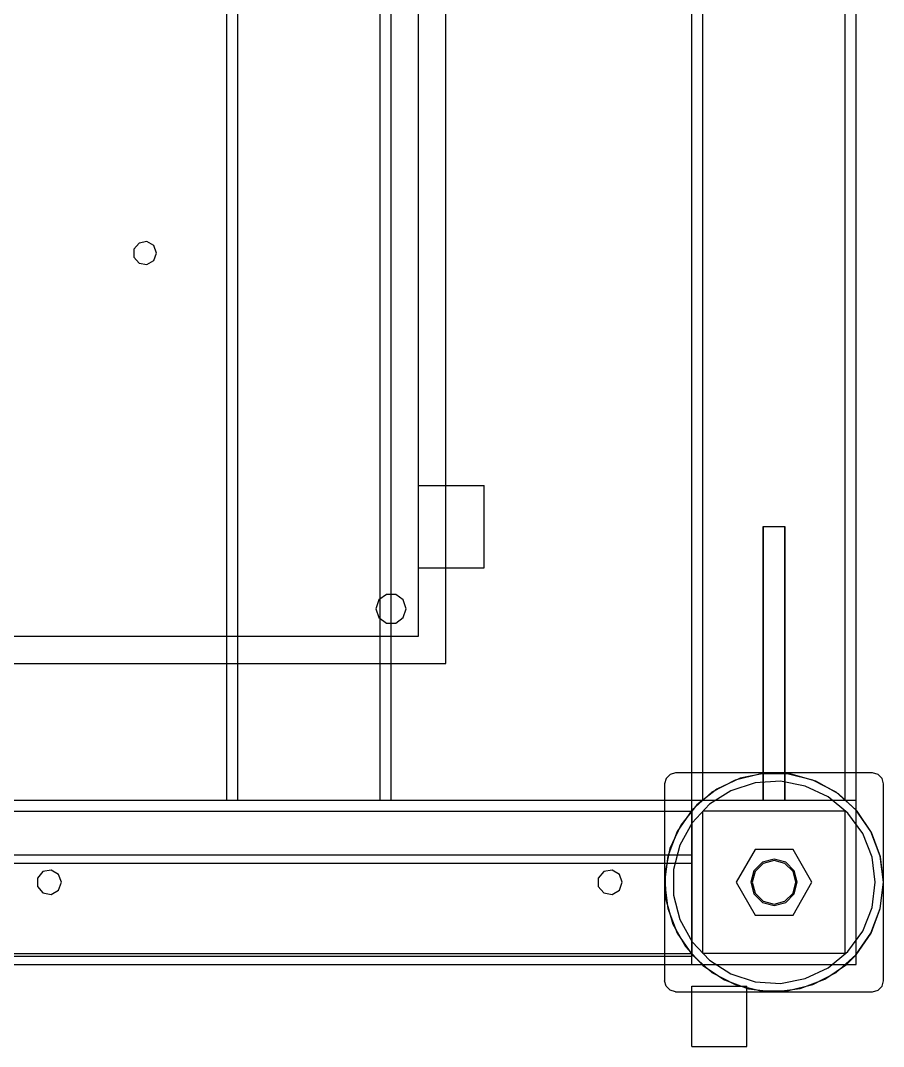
# Model space of a CAD drawing. Header units: millimetres. Extents: x -201 to 3037, y -406 to 3230.
# Drawn here: x 294.6 to 610, y 1970 to 2345 of the extents above; entities that cross this region are included whole.
import ezdxf

# ---------------------------------------------------------------- set-up
doc = ezdxf.new("R2010")
doc.units = ezdxf.units.MM
doc.layers.add('HIDDEN', color=8, linetype='Continuous')
doc.layers.add('VISIBLE', color=7, linetype='Continuous')

msp = doc.modelspace()

# ---------------------------------------------------------------- linework, layer by layer
at = {"layer": 'HIDDEN'}
for points in [[(540, 2000), (540, 2950)], [(370, 2060), (370, 2890)], [(370, 2060), (370, 2890)], [(374, 2060), (374, 2890)], [(374, 2060), (374, 2890)], [(426, 2060), (426, 2890)], [(426, 2060), (426, 2890)], [(430, 2060), (430, 2890)], [(430, 2060), (430, 2890)], [(450, 2110), (450, 2710)], [(440, 2120), (440, 2700)], [(540, 2000), (540, 2480)], [(540, 2060), (540, 2420)], [(540, 2060), (540, 2420)], [(540, 2060), (540, 2420)], [(540, 2060), (540, 2420)], [(540, 2060), (540, 2420)], [(544, 2060), (544, 2420)], [(544, 2060), (544, 2420)], [(544, 2060), (544, 2420)], [(544, 2060), (544, 2420)], [(544, 2060), (544, 2420)], [(544, 2060), (544, 2420)], [(596, 2060), (596, 2420)], [(596, 2060), (596, 2420)], [(596, 2060), (596, 2420)], [(596, 2060), (596, 2420)], [(596, 2060), (596, 2420)], [(596, 2060), (596, 2420)], [(600, 2060), (600, 2420)], [(600, 2060), (600, 2420)], [(600, 2060), (600, 2420)], [(600, 2060), (600, 2420)], [(600, 2060), (600, 2420)], [(344.25, 2260), (343.26, 2262.73), (340.74, 2264.19), (337.88, 2263.68), (336.01, 2261.45), (336.01, 2258.55), (337.88, 2256.32), (340.74, 2255.81), (343.26, 2257.27), (344.25, 2260)], [(344.25, 2260), (343.26, 2262.73), (340.74, 2264.19), (337.88, 2263.68), (336.01, 2261.45), (336.01, 2258.55), (337.88, 2256.32), (340.74, 2255.81), (343.26, 2257.27), (344.25, 2260)], [(440, 2145), (440, 2175)], [(440, 2145), (440, 2175)], [(440, 2175), (464, 2175)], [(450, 2145), (450, 2175)], [(464, 2145), (464, 2175)], [(566, 2160), (574, 2160)], [(566, 2060), (566, 2160)], [(566, 2160), (566, 2060)], [(574, 2060), (574, 2160)], [(574, 2160), (574, 2060)], [(440, 2145), (464, 2145)], [(435.5, 2130), (434.45, 2133.23), (431.7, 2135.23), (428.3, 2135.23), (425.55, 2133.23), (424.5, 2130), (425.55, 2126.77), (428.3, 2124.77), (431.7, 2124.77), (434.45, 2126.77), (435.5, 2130)], [(435.5, 2130), (434.45, 2133.23), (431.7, 2135.23), (428.3, 2135.23), (425.55, 2133.23), (424.5, 2130), (425.55, 2126.77), (428.3, 2124.77), (431.7, 2124.77), (434.45, 2126.77), (435.5, 2130)], [(240, 2120), (440, 2120)], [(230, 2110), (450, 2110)], [(534, 2070), (532, 2069.46), (530.54, 2068), (530, 2066)], [(534, 2070), (532, 2069.46), (530.54, 2068), (530, 2066)], [(606, 2070), (534, 2070)], [(600, 2070), (534, 2070)], [(610, 2066), (609.46, 2068), (608, 2069.46), (606, 2070)], [(610, 2030), (608.84, 2039.57), (605.42, 2048.59), (599.94, 2056.52), (592.72, 2062.92), (584.18, 2067.4), (574.82, 2069.71), (565.18, 2069.71), (555.82, 2067.4), (547.28, 2062.92), (540.06, 2056.52), (534.58, 2048.59), (531.16, 2039.57), (530, 2030), (531.16, 2020.43), (534.58, 2011.41), (540.06, 2003.48), (547.28, 1997.08), (555.82, 1992.6), (565.18, 1990.29), (574.82, 1990.29), (584.18, 1992.6), (592.72, 1997.08), (599.94, 2003.48), (605.42, 2011.41), (608.84, 2020.43), (610, 2030)], [(610, 2030), (608.89, 2039.34), (605.64, 2048.16), (600.42, 2055.98), (593.51, 2062.36), (585.31, 2066.96), (576.26, 2069.51), (566.86, 2069.88), (557.64, 2068.04), (549.1, 2064.11), (541.72, 2058.28), (535.89, 2050.9), (531.96, 2042.36), (530.12, 2033.14), (530.49, 2023.74), (533.04, 2014.69), (537.64, 2006.49), (544.02, 1999.58), (551.84, 1994.36), (560.66, 1991.11), (570, 1990)], [(607, 2030), (605.84, 2039.2), (602.42, 2047.82), (596.97, 2055.33), (589.83, 2061.24), (581.43, 2065.19), (572.32, 2066.93), (563.07, 2066.34), (554.25, 2063.48), (546.42, 2058.51), (540.07, 2051.75), (535.6, 2043.62), (533.29, 2034.64), (533.29, 2025.36), (535.6, 2016.38), (540.07, 2008.25), (546.42, 2001.49), (554.25, 1996.52), (563.07, 1993.66), (572.32, 1993.07), (581.43, 1994.81), (589.83, 1998.76), (596.97, 2004.67), (602.42, 2012.18), (605.84, 2020.8), (607, 2030)], [(607, 2030), (605.84, 2039.2), (602.42, 2047.82), (596.97, 2055.33), (589.83, 2061.24), (581.43, 2065.19), (572.32, 2066.93), (563.07, 2066.34), (554.25, 2063.48), (546.42, 2058.51), (540.07, 2051.75), (535.6, 2043.62), (533.29, 2034.64), (533.29, 2025.36), (535.6, 2016.38), (540.07, 2008.25), (546.42, 2001.49), (554.25, 1996.52), (563.07, 1993.66), (572.32, 1993.07), (581.43, 1994.81), (589.83, 1998.76), (596.97, 2004.67), (602.42, 2012.18), (605.84, 2020.8), (607, 2030)], [(530, 2066), (530, 1994)], [(530, 2066), (530, 2000)], [(610, 1994), (610, 2066)], [(60, 2060), (540, 2060)], [(60, 2060), (540, 2060)], [(60, 2060), (540, 2060)], [(60, 2060), (540, 2060)], [(370, 2060), (430, 2060)], [(370, 2060), (430, 2060)], [(374, 2060), (426, 2060)], [(374, 2060), (426, 2060)], [(540, 2000), (540, 2060)], [(540, 2000), (540, 2060)], [(540, 2060), (600, 2060)], [(540, 2060), (600, 2060)], [(540, 2000), (540, 2060)], [(540, 2000), (540, 2060)], [(540, 2060), (600, 2060)], [(540, 2060), (600, 2060)], [(540, 2000), (540, 2060)], [(540, 2000), (540, 2060)], [(540, 2060), (600, 2060)], [(540, 2060), (600, 2060)], [(540, 2000), (540, 2060)], [(540, 2060), (600, 2060)], [(540, 2060), (600, 2060)], [(544, 2060), (596, 2060)], [(544, 2060), (596, 2060)], [(544, 2060), (596, 2060)], [(544, 2060), (596, 2060)], [(544, 2060), (596, 2060)], [(544, 2060), (596, 2060)], [(566, 2060), (574, 2060)], [(566, 2060), (574, 2060)], [(600, 2000), (600, 2060)], [(600, 2000), (600, 2060)], [(600, 2000), (600, 2060)], [(60, 2056), (540, 2056)], [(60, 2056), (540, 2056)], [(60, 2056), (540, 2056)], [(60, 2056), (540, 2056)], [(540, 2056), (540, 2004)], [(540, 2056), (540, 2004)], [(540, 2056), (540, 2004)], [(540, 2056), (540, 2004)], [(596, 2056), (544, 2056)], [(544, 2004), (544, 2056)], [(596, 2056), (544, 2056)], [(544, 2004), (544, 2056)], [(596, 2004), (596, 2056)], [(596, 2004), (596, 2056)], [(70, 2040), (540, 2040)], [(540, 2000), (540, 2040)], [(563.07, 2042), (556.14, 2030)], [(563.07, 2042), (556.14, 2030)], [(576.93, 2042), (563.07, 2042)], [(576.93, 2042), (563.07, 2042)], [(583.86, 2030), (576.93, 2042)], [(583.86, 2030), (576.93, 2042)], [(70, 2037), (540, 2037)], [(70, 2037), (540, 2037)], [(540, 2037), (540, 2003)], [(540, 2037), (540, 2003)], [(578.5, 2030), (577.36, 2034.25), (574.25, 2037.36), (570, 2038.5), (565.75, 2037.36), (562.64, 2034.25), (561.5, 2030), (562.64, 2025.75), (565.75, 2022.64), (570, 2021.5), (574.25, 2022.64), (577.36, 2025.75), (578.5, 2030)], [(578, 2030), (576.93, 2034), (574, 2036.93), (570, 2038), (566, 2036.93), (563.07, 2034), (562, 2030), (563.07, 2026), (566, 2023.07), (570, 2022), (574, 2023.07), (576.93, 2026), (578, 2030)], [(578, 2030), (576.93, 2034), (574, 2036.93), (570, 2038), (566, 2036.93), (563.07, 2034), (562, 2030), (563.07, 2026), (566, 2023.07), (570, 2022), (574, 2023.07), (576.93, 2026), (578, 2030)], [(309.5, 2030), (308.45, 2032.89), (305.78, 2034.43), (302.75, 2033.9), (300.77, 2031.54), (300.77, 2028.46), (302.75, 2026.1), (305.78, 2025.57), (308.45, 2027.11), (309.5, 2030)], [(309.5, 2030), (308.45, 2032.89), (305.78, 2034.43), (302.75, 2033.9), (300.77, 2031.54), (300.77, 2028.46), (302.75, 2026.1), (305.78, 2025.57), (308.45, 2027.11), (309.5, 2030)], [(514.5, 2030), (513.45, 2032.89), (510.78, 2034.43), (507.75, 2033.9), (505.77, 2031.54), (505.77, 2028.46), (507.75, 2026.1), (510.78, 2025.57), (513.45, 2027.11), (514.5, 2030)], [(514.5, 2030), (513.45, 2032.89), (510.78, 2034.43), (507.75, 2033.9), (505.77, 2031.54), (505.77, 2028.46), (507.75, 2026.1), (510.78, 2025.57), (513.45, 2027.11), (514.5, 2030)], [(556.14, 2030), (563.07, 2018)], [(556.14, 2030), (563.07, 2018)], [(576.93, 2018), (583.86, 2030)], [(576.93, 2018), (583.86, 2030)], [(563.07, 2018), (576.93, 2018)], [(563.07, 2018), (576.93, 2018)], [(60, 2004), (540, 2004)], [(60, 2004), (540, 2004)], [(60, 2004), (540, 2004)], [(60, 2004), (540, 2004)], [(70, 2003), (540, 2003)], [(70, 2003), (540, 2003)], [(596, 2004), (544, 2004)], [(596, 2004), (544, 2004)], [(596.46, 2000), (600, 2003.54)], [(60, 2000), (540, 2000)], [(60, 2000), (540, 2000)], [(60, 2000), (540, 2000)], [(60, 2000), (540, 2000)], [(70, 2000), (540, 2000)], [(70, 2000), (540, 2000)], [(70, 2000), (540, 2000)], [(540, 2000), (600, 2000)], [(540, 2000), (600, 2000)], [(540, 2000), (600, 2000)], [(534, 1990), (532, 1990.54), (530.54, 1992), (530, 1994)], [(540, 1970), (540, 1992)], [(540, 1992), (560, 1992)], [(560, 1970), (560, 1992)], [(606, 1990), (608, 1990.54), (609.46, 1992), (610, 1994)], [(534, 1990), (606, 1990)], [(540, 1990), (560, 1990)], [(540, 1970), (560, 1970)]]:
    msp.add_lwpolyline(points, dxfattribs=at)
at = {"layer": 'VISIBLE'}
for points in [[(440, 2175), (440, 2354)], [(450, 2175), (450, 2354)], [(540, 2060), (540, 2354)], [(600, 2060), (600, 2354)], [(440, 2145), (440, 2175)], [(440, 2175), (464, 2175)], [(464, 2145), (464, 2175)], [(440, 2120), (440, 2145)], [(440, 2145), (464, 2145)], [(450, 2110), (450, 2145)], [(240, 2120), (440, 2120)], [(230, 2110), (450, 2110)], [(606, 2070), (600, 2070)], [(610, 2066), (609.46, 2068), (608, 2069.46), (606, 2070)], [(610, 1994), (610, 2066)], [(540, 2000), (540, 2060)], [(540, 2060), (600, 2060)], [(540, 2060), (600, 2060)], [(600, 2000), (600, 2060)], [(596, 2056), (544, 2056)], [(544, 2004), (544, 2056)], [(596, 2056), (544, 2056)], [(544, 2004), (544, 2056)], [(596, 2004), (596, 2056)], [(596, 2004), (596, 2056)], [(70, 2040), (540, 2040)], [(540, 2000), (540, 2040)], [(578.5, 2030), (577.36, 2034.25), (574.25, 2037.36), (570, 2038.5), (565.75, 2037.36), (562.64, 2034.25), (561.5, 2030), (562.64, 2025.75), (565.75, 2022.64), (570, 2021.5), (574.25, 2022.64), (577.36, 2025.75), (578.5, 2030)], [(578, 2030), (576.93, 2034), (574, 2036.93), (570, 2038), (566, 2036.93), (563.07, 2034), (562, 2030), (563.07, 2026), (566, 2023.07), (570, 2022), (574, 2023.07), (576.93, 2026), (578, 2030)], [(578, 2030), (576.93, 2034), (574, 2036.93), (570, 2038), (566, 2036.93), (563.07, 2034), (562, 2030), (563.07, 2026), (566, 2023.07), (570, 2022), (574, 2023.07), (576.93, 2026), (578, 2030)], [(600, 2003.54), (605.45, 2011.46), (608.84, 2020.46), (610, 2030)], [(596, 2004), (544, 2004)], [(596, 2004), (544, 2004)], [(70, 2000), (540, 2000)], [(530, 2000), (530, 1994)], [(540, 2000), (600, 2000)], [(570, 1990), (579.54, 1991.16), (588.54, 1994.55), (596.46, 2000)], [(534, 1990), (532, 1990.54), (530.54, 1992), (530, 1994)], [(540, 1970), (540, 1992)], [(540, 1992), (560, 1992)], [(560, 1970), (560, 1992)], [(606, 1990), (608, 1990.54), (609.46, 1992), (610, 1994)], [(534, 1990), (540, 1990)], [(560, 1990), (606, 1990)], [(540, 1970), (560, 1970)]]:
    msp.add_lwpolyline(points, dxfattribs=at)

doc.saveas('drawing.dxf')
